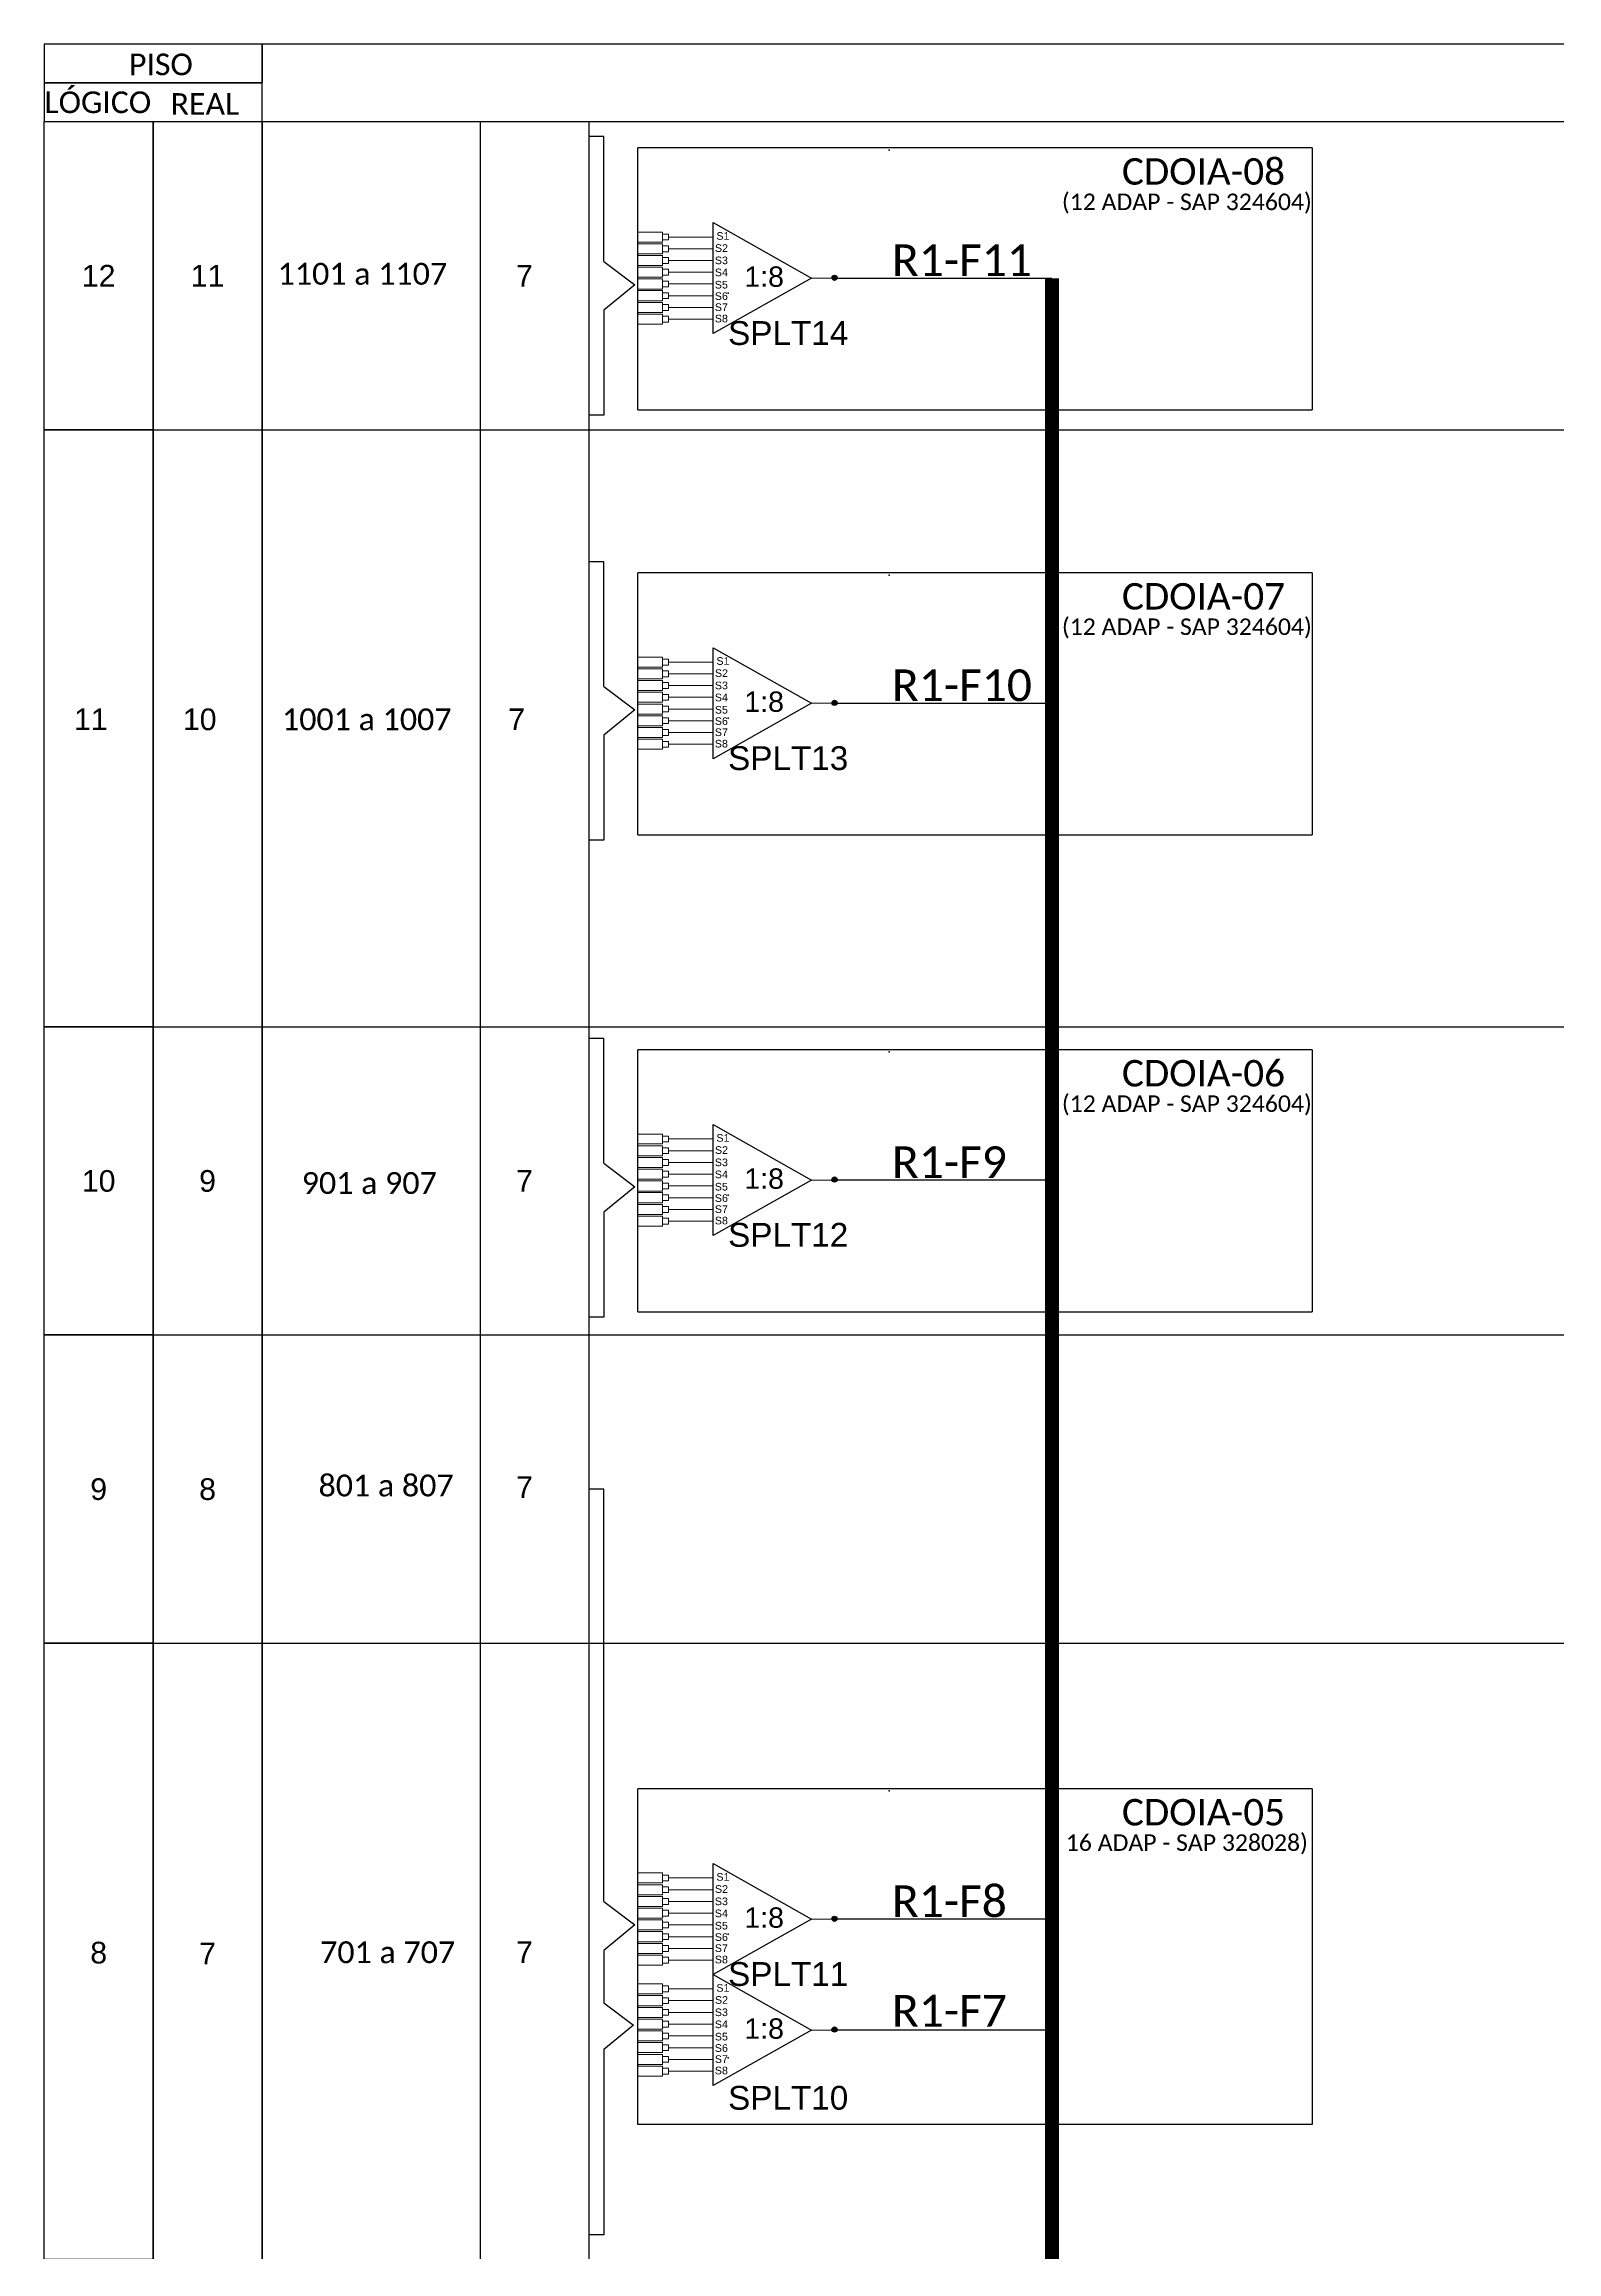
# Model space of a CAD drawing. Header units: metres. Extents: x -203 to 1885, y -55 to 636.
# Drawn here: x 547.6 to 626.6, y 150.8 to 266.2 of the extents above; entities that cross this region are included whole.
import ezdxf
from ezdxf.enums import TextEntityAlignment as Align

# ---------------------------------------------------------------- set-up
doc = ezdxf.new("R2010")
doc.units = ezdxf.units.M
doc.styles.add('ARIAL', font='arial.ttf')
doc.styles.add('WMF-Calibri0', font='calibri.ttf')

# ---------------------------------------------------------------- blocks, each defined once
blk = doc.blocks.new('A$C415C251F')
at = {"color": 3}
blk.add_point((0, 0), dxfattribs=at)
blk = doc.blocks.new('LEG_CDOIA8_C-SPLT_ESQ')
at = {"color": 3, "extrusion": (0, 0, -1), "xscale": -1, "zscale": -1}
blk.add_blockref('A$C415C251F', (0, 0), dxfattribs=at)
at = {"color": 1, "style": 'WMF-Calibri0', "flags": 4}
blk.add_attdef('CDO', (21.44, -2.61), '', height=2, dxfattribs=at)
blk.add_attdef('MODELO', text='', height=1.5, dxfattribs=at).set_placement((22.54, -4.54), align=Align.CENTER)
at = {"style": 'ARIAL', "flags": 4}
blk.add_attdef('SPLITAGEM', text='', height=1.5, dxfattribs=at).set_placement((18.61, -12.59), align=Align.CENTER)
blk = doc.blocks.new('SPLT_1-8_SC-APC_ESQ')
at = {"color": 1}
blk.add_lwpolyline([(7.37, -2.1), (17.04, -7.55), (7.37, -13), (7.37, -2.1)], dxfattribs=at)
at = {"color": 3, "lineweight": 0}
for points in [[(2.41, -3.02), (0, -3.02)], [(2.41, -4), (0, -4)], [(2.41, -4.17), (0, -4.17)], [(2.41, -3.02), (2.41, -4)], [(2.41, -4.17), (2.41, -5.16)], [(2.99, -3.51), (7.37, -3.51)], [(2.41, -5.16), (0, -5.16)], [(2.41, -5.32), (0, -5.32)], [(2.41, -6.31), (0, -6.31)], [(2.41, -6.48), (0, -6.48)], [(2.41, -5.32), (2.41, -6.31)], [(2.41, -6.48), (2.41, -7.46)], [(7.37, -4.66), (2.99, -4.66)], [(7.37, -5.82), (2.99, -5.82)], [(2.41, -7.46), (0, -7.46)], [(2.41, -7.63), (0, -7.63)], [(2.41, -8.62), (0, -8.62)], [(2.41, -7.63), (2.41, -8.62)], [(7.37, -6.97), (2.99, -6.97)], [(7.37, -8.12), (2.99, -8.12)], [(2.41, -8.78), (0, -8.78)], [(2.41, -9.77), (0, -9.77)], [(2.41, -9.94), (0, -9.94)], [(2.41, -8.78), (2.41, -9.77)], [(2.41, -9.94), (2.41, -10.92)], [(7.37, -9.28), (2.99, -9.28)], [(7.37, -10.43), (2.99, -10.43)], [(2.41, -10.92), (0, -10.92)], [(2.41, -11.09), (0, -11.09)], [(2.41, -12.08), (0, -12.08)], [(2.41, -11.09), (2.41, -12.08)], [(7.37, -11.58), (2.99, -11.58)]]:
    blk.add_lwpolyline(points, dxfattribs=at)
for points in [[(2.99, -3.22), (2.41, -3.22), (2.41, -3.8), (2.99, -3.8)], [(2.99, -4.38), (2.41, -4.38), (2.41, -4.95), (2.99, -4.95)], [(2.99, -5.53), (2.41, -5.53), (2.41, -6.1), (2.99, -6.1)], [(2.99, -6.68), (2.41, -6.68), (2.41, -7.26), (2.99, -7.26)], [(2.99, -7.84), (2.41, -7.84), (2.41, -8.41), (2.99, -8.41)], [(2.99, -8.99), (2.41, -8.99), (2.41, -9.56), (2.99, -9.56)], [(2.99, -10.14), (2.41, -10.14), (2.41, -10.72), (2.99, -10.72)], [(2.99, -11.3), (2.41, -11.3), (2.41, -11.87), (2.99, -11.87)]]:
    blk.add_lwpolyline(points, close=True, dxfattribs=at)
at = {"color": 1, "lineweight": 0}
blk.add_lwpolyline([(17.04, -7.55), (19.26, -7.55)], dxfattribs=at)
at = {"color": 1, "style": 'ARIAL'}
for s, height, p in [('S2', 0.75, (7.56, -4.97)), ('S1', 0.75, (7.7, -3.78)), ('S3', 0.75, (7.55, -6.18)), ('1:8', 2, (10.45, -8.4)), ('S5', 0.75, (7.55, -8.57)), ('S4', 0.75, (7.55, -7.36)), ('S6', 0.75, (7.55, -9.69)), ('S7', 0.75, (7.55, -10.78)), ('S8', 0.75, (7.55, -11.9))]:
    blk.add_text(s, height=height, dxfattribs=at).set_placement(p)
blk = doc.blocks.new('SPLITTER_')
blk.add_point((0, 0))
at = {"style": 'ARIAL', "flags": 4}
blk.add_attdef('SPLT', (0, -3.26), '', height=1.5, dxfattribs=at)

msp = doc.modelspace()

# ---------------------------------------------------------------- hatches: boundary and pattern name
h = msp.add_hatch(color=3)
h.dxf.hatch_style = 1
h.paths.add_polyline_path([(589.01, 254.01, 1), (588.74, 254.01, 1)])
h = msp.add_hatch(color=3)
h.dxf.hatch_style = 1
h.paths.add_polyline_path([(589.01, 231.79, 1), (588.74, 231.79, 1)])
h = msp.add_hatch(color=3)
h.dxf.hatch_style = 1
h.paths.add_polyline_path([(589.01, 206.87, 1), (588.74, 206.87, 1)])
h = msp.add_hatch(color=3)
h.dxf.hatch_style = 1
h.paths.add_polyline_path([(589.01, 168.23, 1), (588.74, 168.23, 1)])
h = msp.add_hatch(color=3)
h.dxf.hatch_style = 1
h.paths.add_polyline_path([(589.01, 162.44, 1), (588.74, 162.44, 1)])

# ---------------------------------------------------------------- linework, layer by layer
for p, q in [((553.27, 262.18), (558.96, 262.18)), ((553.27, 246.07), (553.27, 262.18)), ((558.96, 262.18), (656.88, 262.18)), ((558.96, 262.18), (625.26, 262.18)), ((558.96, 246.07), (558.96, 262.18)), ((558.96, 262.18), (558.96, 246.07)), ((570.35, 262.18), (570.35, 118.2)), ((576.04, 262.18), (576.04, 246.07)), ((553.27, 246.07), (747.06, 246.07)), ((553.27, 246.07), (558.96, 246.07)), ((553.27, 214.86), (553.27, 246.07)), ((558.96, 246.07), (747.06, 246.07)), ((558.96, 214.86), (558.96, 246.07)), ((558.96, 246.07), (558.96, 214.86)), ((570.35, 246.07), (570.35, 85.97)), ((576.04, 246.07), (576.04, 214.86)), ((553.27, 214.86), (747.06, 214.86)), ((553.27, 214.86), (558.96, 214.86)), ((553.27, 198.75), (553.27, 214.86)), ((558.96, 214.86), (747.06, 214.86)), ((558.96, 198.75), (558.96, 214.86)), ((558.96, 214.86), (558.96, 198.75)), ((570.35, 214.86), (570.35, 69.86)), ((576.04, 214.86), (576.04, 198.75)), ((553.27, 198.75), (747.06, 198.75)), ((553.27, 198.75), (558.96, 198.75)), ((553.27, 182.64), (553.27, 198.75)), ((558.96, 198.75), (747.06, 198.75)), ((558.96, 182.64), (558.96, 198.75)), ((558.96, 198.75), (558.96, 182.64)), ((570.35, 198.75), (570.35, 53.75)), ((576.04, 198.75), (576.04, 182.64)), ((553.27, 182.64), (747.06, 182.64)), ((553.27, 182.64), (558.96, 182.64)), ((553.27, 150.42), (553.27, 182.64)), ((558.96, 182.64), (747.06, 182.64)), ((558.96, 150.42), (558.96, 182.64)), ((558.96, 182.64), (558.96, 150.42)), ((570.35, 182.64), (570.35, 21.53)), ((576.04, 182.64), (576.04, 134.31))]:
    msp.add_line(p, q)
at = {"color": 0}
for points in [[(547.57, 264.2), (558.96, 264.2), (558.96, 266.22), (547.57, 266.22)], [(547.57, 262.18), (558.96, 262.18), (558.96, 264.2), (547.57, 264.2)]]:
    msp.add_lwpolyline(points, close=True, dxfattribs=at)
for points in [[(558.96, 266.22), (558.96, 264.2)], [(747.05, 266.22), (558.96, 266.22)], [(547.57, 261.17), (547.57, 262.18)]]:
    msp.add_lwpolyline(points)
for points in [[(547.57, 262.18), (553.27, 262.18), (553.27, 246.07), (547.57, 246.07)], [(547.57, 246.07), (553.27, 246.07), (553.27, 214.86), (547.57, 214.86)], [(547.57, 214.86), (553.27, 214.86), (553.27, 198.75), (547.57, 198.75)], [(547.57, 198.75), (553.27, 198.75), (553.27, 182.64), (547.57, 182.64)], [(547.57, 182.64), (553.27, 182.64), (553.27, 150.42), (547.57, 150.42)]]:
    msp.add_lwpolyline(points, close=True)
at = {"color": 3}
for points in [[(576.82, 254.87), (576.82, 261.39), (576.04, 261.39)], [(576.82, 254.87), (578.43, 253.65), (576.82, 252.31)], [(576.82, 252.31), (576.82, 246.83), (576.04, 246.83)], [(576.82, 232.65), (576.82, 239.17), (576.04, 239.17)], [(576.82, 232.65), (578.43, 231.43), (576.82, 230.1)], [(576.82, 230.1), (576.82, 224.61), (576.04, 224.61)], [(576.82, 207.72), (576.82, 214.24), (576.04, 214.24)], [(576.82, 207.72), (578.43, 206.5), (576.82, 205.17)], [(576.82, 205.17), (576.82, 199.68), (576.04, 199.68)], [(576.82, 169.13), (576.82, 190.69), (576.04, 190.69)], [(576.82, 169.13), (578.43, 167.91), (576.82, 166.58)], [(576.82, 166.58), (576.82, 163.83)], [(576.82, 163.83), (578.36, 162.67), (576.82, 161.39)], [(576.82, 161.39), (576.82, 151.7), (576.04, 151.7)]]:
    msp.add_lwpolyline(points, dxfattribs=at)
at = {"color": 1}
for points in [[(578.6, 247.1), (578.6, 260.8)], [(613.83, 260.8), (578.6, 260.8)], [(613.83, 260.8), (613.83, 247.1)], [(578.6, 247.1), (613.83, 247.1)], [(578.6, 224.89), (578.6, 238.58)], [(613.83, 238.58), (578.6, 238.58)], [(613.83, 238.58), (613.83, 224.89)], [(578.6, 224.89), (613.83, 224.89)], [(578.6, 199.96), (578.6, 213.65)], [(613.83, 213.65), (578.6, 213.65)], [(613.83, 213.65), (613.83, 199.96)], [(578.6, 199.96), (613.83, 199.96)], [(578.6, 157.47), (578.6, 175.02)], [(613.83, 175.02), (578.6, 175.02)], [(613.83, 175.02), (613.83, 157.47)], [(613.83, 157.47), (578.6, 157.47)]]:
    msp.add_lwpolyline(points, dxfattribs=at)
at = {"color": 5}
for points in [[(588.94, 253.99), (600.23, 253.99)], [(588.94, 231.78), (600.23, 231.78)], [(588.94, 206.85), (600.23, 206.85)], [(588.94, 168.22), (600.23, 168.22)], [(588.94, 162.42), (600.23, 162.42)]]:
    msp.add_lwpolyline(points, dxfattribs=at)
at = {"color": 5, "const_width": 0.726}
msp.add_lwpolyline([(600.23, 33.07), (600.23, 253.99)], dxfattribs=at)
at = {"color": 3}
for centre in [(588.87, 254.01), (588.87, 231.79), (588.87, 206.87), (588.87, 168.23), (588.87, 162.44)]:
    msp.add_circle(centre, 0.136, dxfattribs=at)

# ---------------------------------------------------------------- block references
at = {"color": 1}
ref = msp.add_blockref('LEG_CDOIA8_C-SPLT_ESQ', (591.73, 260.68), dxfattribs=dict(at, xscale=0.6897623040001566, yscale=0.6897623040001584, zscale=0.6897623040001567))
ref.add_attrib('CDO', 'CDOIA-08', (603.89, 258.88), dxfattribs={"color": 1, "height": 1.38, "style": 'WMF-Calibri0'})
ref.add_attrib('MODELO', '(12 ADAP - SAP 324604)', dxfattribs={"color": 1, "height": 0.8622, "style": 'WMF-Calibri0'}).set_placement((607.28, 257.55), align=Align.CENTER)
at = {"xscale": 0.5321023487999836, "yscale": 0.5321023487999845, "zscale": 0.5321023487999834}
for p in [(578.6, 258.01), (578.6, 235.79), (578.6, 210.86), (578.6, 172.23), (578.6, 166.43)]:
    msp.add_blockref('SPLT_1-8_SC-APC_ESQ', p, dxfattribs=at)
ref = msp.add_blockref('SPLITTER_', (583.31, 253.2), dxfattribs=dict(xscale=0.8294400000001887, yscale=0.82944000000019, zscale=0.8294400000001886))
ref.add_attrib('SPLT', 'SPLT14', (583.31, 250.5), dxfattribs={"height": 1.244, "style": 'ARIAL'})
at = {"color": 1}
ref = msp.add_blockref('LEG_CDOIA8_C-SPLT_ESQ', (591.73, 238.47), dxfattribs=dict(at, xscale=0.6897623040001566, yscale=0.6897623040001584, zscale=0.6897623040001567))
ref.add_attrib('CDO', 'CDOIA-07', (603.89, 236.67), dxfattribs={"color": 1, "height": 1.38, "style": 'WMF-Calibri0'})
ref.add_attrib('MODELO', '(12 ADAP - SAP 324604)', dxfattribs={"color": 1, "height": 0.8622, "style": 'WMF-Calibri0'}).set_placement((607.28, 235.34), align=Align.CENTER)
ref = msp.add_blockref('SPLITTER_', (583.31, 230.99), dxfattribs=dict(xscale=0.8294400000001887, yscale=0.82944000000019, zscale=0.8294400000001886))
ref.add_attrib('SPLT', 'SPLT13', (583.31, 228.28), dxfattribs={"height": 1.244, "style": 'ARIAL'})
ref = msp.add_blockref('LEG_CDOIA8_C-SPLT_ESQ', (591.73, 213.54), dxfattribs=dict(at, xscale=0.6897623040001566, yscale=0.6897623040001584, zscale=0.6897623040001567))
ref.add_attrib('CDO', 'CDOIA-06', (603.89, 211.74), dxfattribs={"color": 1, "height": 1.38, "style": 'WMF-Calibri0'})
ref.add_attrib('MODELO', '(12 ADAP - SAP 324604)', dxfattribs={"color": 1, "height": 0.8622, "style": 'WMF-Calibri0'}).set_placement((607.28, 210.41), align=Align.CENTER)
ref = msp.add_blockref('SPLITTER_', (583.31, 206.06), dxfattribs=dict(xscale=0.8294400000001887, yscale=0.82944000000019, zscale=0.8294400000001886))
ref.add_attrib('SPLT', 'SPLT12', (583.31, 203.36), dxfattribs={"height": 1.244, "style": 'ARIAL'})
ref = msp.add_blockref('LEG_CDOIA8_C-SPLT_ESQ', (591.73, 174.91), dxfattribs=dict(at, xscale=0.6897623040001566, yscale=0.6897623040001584, zscale=0.6897623040001567))
ref.add_attrib('CDO', 'CDOIA-05', (603.89, 173.11), dxfattribs={"color": 1, "height": 1.38, "style": 'WMF-Calibri0'})
ref.add_attrib('MODELO', '16 ADAP - SAP 328028)', dxfattribs={"color": 1, "height": 0.8622, "style": 'WMF-Calibri0'}).set_placement((607.28, 171.78), align=Align.CENTER)
ref = msp.add_blockref('SPLITTER_', (583.31, 167.43), dxfattribs=dict(xscale=0.8294400000001887, yscale=0.82944000000019, zscale=0.8294400000001886))
ref.add_attrib('SPLT', 'SPLT11', (583.31, 164.72), dxfattribs={"height": 1.244, "style": 'ARIAL'})
ref = msp.add_blockref('SPLITTER_', (583.31, 160.96), dxfattribs=dict(xscale=0.8294400000001887, yscale=0.82944000000019, zscale=0.8294400000001886))
ref.add_attrib('SPLT', 'SPLT10', (583.31, 158.25), dxfattribs={"height": 1.244, "style": 'ARIAL'})

# ---------------------------------------------------------------- texts
at = {"color": 0, "style": 'WMF-Calibri0'}
for s, p in [('     PISO', (550.01, 264.6)), ('  LÓGICO', (546.79, 262.62)), ('    REAL', (552.59, 262.53))]:
    msp.add_text(s, height=1.132, dxfattribs=at).set_placement(p)
at = {"color": 5, "style": 'WMF-Calibri0'}
for s, p in [('R1-F11', (591.87, 254.1)), ('R1-F10', (591.87, 231.88)), ('R1-F9', (591.87, 206.95)), ('R1-F8', (591.87, 168.32)), ('R1-F7', (591.87, 162.59))]:
    msp.add_text(s, height=1.659, dxfattribs=at).set_placement(p)
at = {"style": 'WMF-Calibri0'}
for s, p in [('1101 a 1107', (559.77, 253.65)), ('1001 a 1007', (560, 230.36)), ('901 a 907', (561.03, 206.12)), ('801 a 807', (561.91, 190.31)), ('701 a 707', (561.99, 165.91))]:
    msp.add_text(s, height=1.14, dxfattribs=at).set_placement(p)
at = {"style": 'ARIAL', "flags": 12}
for tag, text, height, p in [('12', 'XX', 1.132, (550.42, 254.12)), ('11', 'XX', 1.132, (556.11, 254.12)), ('7', 'XX', 1.132, (572.67, 254.12)), ('11', 'XX', 1.132, (550.01, 230.93)), ('10', 'XX', 1.132, (555.7, 230.93)), ('7', 'XX', 1.132, (572.26, 230.93)), ('10', '', 1.13, (550.42, 206.8)), ('9', 'XX', 1.132, (556.11, 206.8)), ('7', 'XX', 1.132, (572.67, 206.8)), ('9', 'XX', 1.132, (550.42, 190.69)), ('8', 'XX', 1.132, (556.11, 190.69)), ('7', 'XX', 1.132, (572.67, 190.79)), ('8', 'XX', 1.132, (550.42, 166.46)), ('7', 'XX', 1.132, (556.11, 166.41)), ('7', 'XX', 1.132, (572.67, 166.49))]:
    msp.add_attdef(tag, text=text, height=height, dxfattribs=at).set_placement(p, align=Align.MIDDLE_CENTER)

doc.saveas('drawing.dxf')
